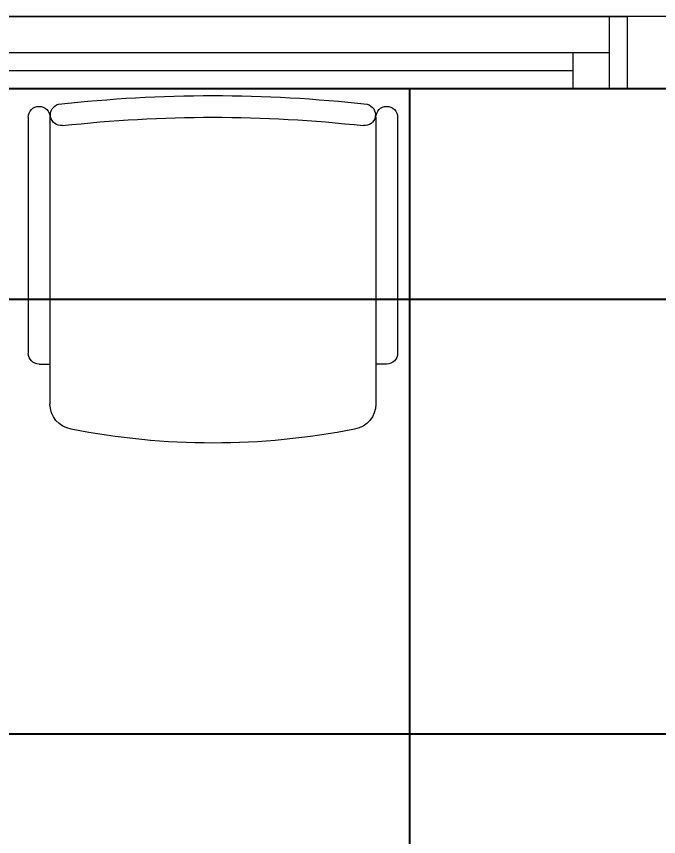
# Model space of a CAD drawing. Extents: x -12260 to 304645, y -29287 to 19916.
# Drawn here: x 40433 to 41319, y -3842 to -2710 of the extents above; entities that cross this region are included whole.
import ezdxf
from ezdxf import colors
from ezdxf.entities.mleader import LeaderData, LeaderLine
from ezdxf.math import Vec2, Vec3

# ---------------------------------------------------------------- set-up
doc = ezdxf.new("R2010")
doc.units = 0
doc.header["$LTSCALE"] = 0.25
doc.linetypes.add('DASHDOT', pattern=[25.4, 12.7, -6.35, 0, -6.35])
for name, color, linetype, lineweight in [('01-First Floor$0$Aluminum', 251, 'Continuous', 5), ('01-First Floor$0$LOADING', 253, 'Continuous', 5), ('01-First Floor$0$Walls', 251, 'Continuous', 5), ('E-LITE-CLNG-CNDT', 6, 'DASHDOT', 35), ('T-DATA-TEXT', 2, 'Continuous', 25)]:
    doc.layers.add(name, color=color, linetype=linetype, lineweight=lineweight)
doc.layers.add('01-First Floor$0$FALSE CEILING', color=251, linetype='Continuous')
doc.styles.add('DC_Elc_Romans', font='elc_romans.shx', dxfattribs={"width": 0.7})

# ---------------------------------------------------------------- blocks, each defined once
blk = doc.blocks.new('01-First Floor$0$GF21016-P')
at = {"layer": '01-First Floor$0$LOADING', "extrusion": (-1.24384e-09, -1.20261e-09, -1)}
for p, q in [((0.0128, 0.0179), (0.0128, 0.4136)), ((0.4628, 0.0179), (0.4628, 0.4136)), ((-0.0022, 0.3585), (0.0128, 0.3585)), ((0.4778, 0.3585), (0.4628, 0.3585)), ((-0.0172, 0.0179), (-0.0172, 0.3435)), ((0.4928, 0.0179), (0.4928, 0.3435)), ((0.4778, 0.0029), (0.4778, 0.0029))]:
    blk.add_line(p, q, dxfattribs=at)
for centre, radius, start, end in [((-0.2378, -0.5362), 1.0036, 78.7568, 101.2432), ((-0.0478, 0.4136), 0.035, 0, 80.6557), ((-0.4278, 0.4136), 0.035, 99.3443, 180), ((0.0022, 0.3435), 0.015, 0, 90), ((-0.4778, 0.3435), 0.015, 90, 180), ((-0.0284, 0.0145), 0.015, 284.3864, 95.5209), ((-0.2378, 1.8928), 1.8749, 263.6341, 276.3659), ((-0.4471, 0.0145), 0.015, 84.4791, 255.6136), ((0.0022, 0.0179), 0.015, 270, 0), ((0.0022, 0.0179), 0.015, 180, 270), ((-0.4778, 0.0179), 0.015, 270, 0), ((-0.4778, 0.0179), 0.015, 180, 270), ((-0.2378, 1.8734), 1.8855, 263.5119, 276.4881)]:
    blk.add_arc(centre, radius, start, end, dxfattribs=at)
blk = doc.blocks.new('01-First Floor$0$A$C37be4daf')
at = {"layer": '01-First Floor$0$Aluminum'}
for p, q in [((1416, 598.2), (216, 598.2)), ((241, 498.2), (241, 598.2)), ((291, 548.2), (291, 598.2)), ((1341, 548.2), (1341, 598.2)), ((1391, 498.2), (1391, 598.2)), ((291, 573.2), (1341, 573.2)), ((1391, 548.2), (241, 548.2)), ((1416, 498.2), (216, 498.2))]:
    blk.add_line(p, q, dxfattribs=at)
at = {"layer": '01-First Floor$0$Walls'}
for p, q in [((216, 498.2), (216, 598.2)), ((1416, 498.2), (1416, 598.2))]:
    blk.add_line(p, q, dxfattribs=at)
blk = doc.blocks.new('01-First Floor')
at = {"layer": '01-First Floor$0$FALSE CEILING', "linetype": 'Continuous'}
for p, q in [((40976, -6100), (40976, -2810)), ((38576, -3100), (42776, -3100)), ((38576, -3700), (42776, -3700))]:
    blk.add_line(p, q, dxfattribs=at)
at = {"layer": '01-First Floor$0$FALSE CEILING'}
blk.add_lwpolyline([(38576, -6100), (42776, -6100), (42776, -2810), (38576, -2810)], close=True, dxfattribs=at)
at = {"layer": '01-First Floor$0$Walls'}
for p, q in [((42876, -2710), (34876, -2710)), ((38576, -2810), (42776, -2810))]:
    blk.add_line(p, q, dxfattribs=at)
at = {"rotation": 180}
blk.add_blockref('01-First Floor$0$A$C37be4daf', (41492, -2211.8), dxfattribs=at)
at = {"layer": '01-First Floor$0$LOADING', "extrusion": (2.67577e-11, -8.17196e-07, -1), "xscale": -1000, "yscale": 999.9999999999999, "zscale": 999.9999999999999, "rotation": 180.0000251128832}
blk.add_blockref('01-First Floor$0$GF21016-P', (-40941.8, -2831.3, 0.1), dxfattribs=at)
blk = doc.blocks.new('DC_Arrow-ArrowEllipse')
at = {"color": 0}
blk.add_ellipse((0, 0), major_axis=(0.4, 0), ratio=0.4, dxfattribs=at)
at = {"color": 0, "ltscale": 0.5}
blk.add_solid([(-1.4, 0.1667), (-0.4, 0), (-1.4, -0.1667)], dxfattribs=at)

msp = doc.modelspace()

# ---------------------------------------------------------------- block references
at = {"layer": 'E-LITE-CLNG-CNDT'}
msp.add_blockref('01-First Floor', (0, 0), dxfattribs=at)

# ---------------------------------------------------------------- leaders
at = {"layer": 'T-DATA-TEXT'}
ml = msp.add_multileader_mtext('Standard', dxfattribs=at)
ml.set_content('DOWN TO SOUND RACK\\PIN DATA ROOM  ', color=256, style='DC_Elc_Romans')
ml.set_leader_properties(color=45)
ml.build(insert=Vec2(0, 0))
ml.multileader.update_dxf_attribs({"dogleg_length": 2, "arrow_head_size": 200, "scale": 100})
ctx = ml.context
ctx.base_point, ctx.scale, ctx.char_height, ctx.arrow_head_size, ctx.landing_gap_size, ctx.plane_origin = Vec3(21849.7, -2902.8, -0.1), 100, 200, 200, 200, Vec3(30745.4, -726.1, -0.1)
notes = []
notes.append((ctx, [(0, (1, 1, 0), (21649.7, -2902.8, -0.1), (1, 0), 200, [(0, [(20974.2, -2758.5, -0.1)], 0, [])])]))
ctx.mtext.insert, ctx.mtext.width, ctx.mtext.flow_direction = Vec3(22049.7, -2802.8, -0.1), 2820.295, 5
ml = msp.add_multileader_mtext('Standard', dxfattribs=at)
ml.set_content('LINE 9 TO SOUND RACK\\PIN DATA ROOM  ', color=256, style='DC_Elc_Romans')
ml.set_leader_properties(color=45)
ml.set_arrow_properties(name='DC_Arrow-ArrowEllipse')
ml.build(insert=Vec2(0, 0))
ml.multileader.update_dxf_attribs({"dogleg_length": 2, "arrow_head_size": 200, "scale": 100})
ctx = ml.context
ctx.base_point, ctx.scale, ctx.char_height, ctx.arrow_head_size, ctx.landing_gap_size, ctx.plane_origin = Vec3(16665.2, -4318.2), 100, 200, 200, 200, Vec3(27116.8, 2558.3)
notes.append((ctx, [(0, (1, 1, 0), (16465.2, -4318.2), (1, 0), 200, [(0, [(15276, -3169)], 0, [])])]))
ctx.mtext.insert, ctx.mtext.width, ctx.mtext.flow_direction = Vec3(16865.2, -4218.2), 2820.295, 5
for ctx, leaders in notes:
    for number, flags, end, landing, length, lines in leaders:
        leader = LeaderData()
        leader.index, (leader.has_last_leader_line, leader.has_dogleg_vector, leader.attachment_direction) = number, flags
        leader.last_leader_point, leader.dogleg_vector, leader.dogleg_length = Vec3(end), Vec3(landing), length
        for number, points, colour, breaks in lines:
            line = LeaderLine()
            line.index, line.vertices, line.color, line.breaks = number, Vec3.list(points), colors.encode_raw_color(colour), breaks
            leader.lines.append(line)
        ctx.leaders.append(leader)

doc.saveas('drawing.dxf')
